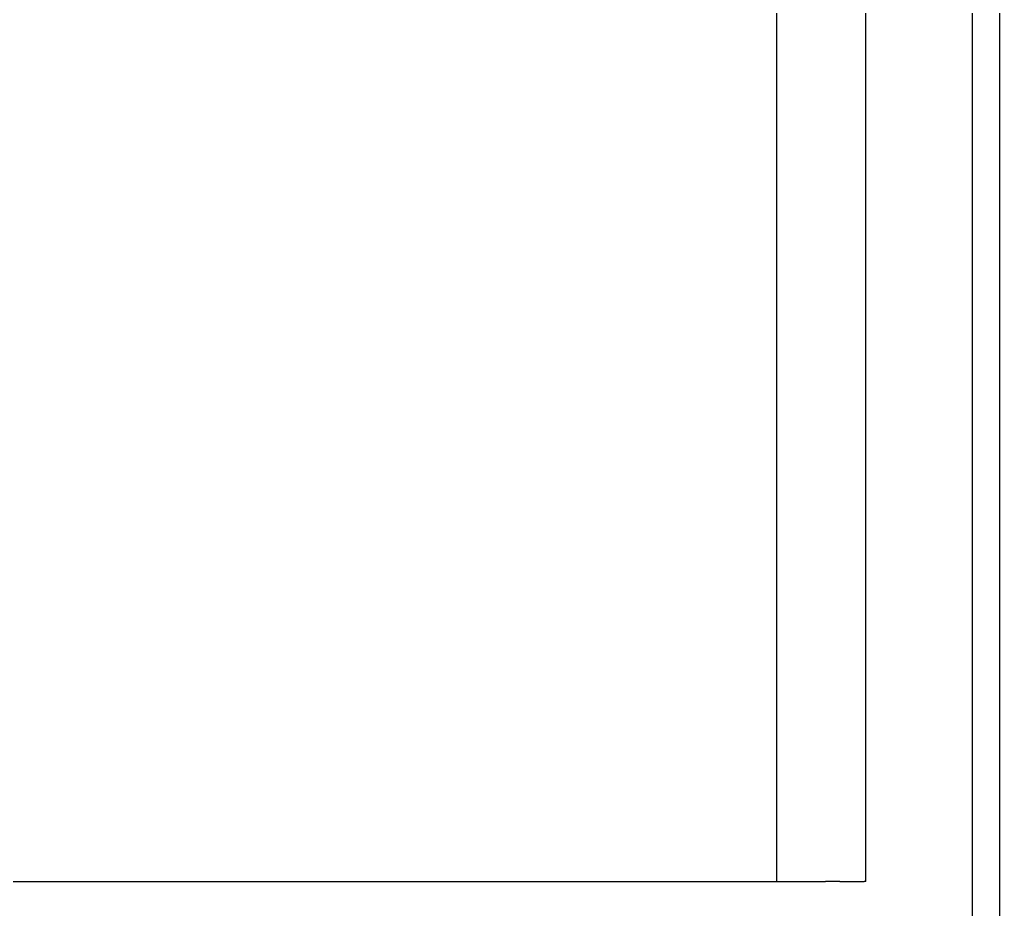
# Model space of a CAD drawing. Header units: millimetres. Extents: x 243 to 2849, y 203 to 3454.
# Drawn here: x 951.9 to 1061.9, y 1675 to 1774.9 of the extents above; entities that cross this region are included whole.
import ezdxf

# ---------------------------------------------------------------- set-up
doc = ezdxf.new("R2010")
doc.units = ezdxf.units.MM

msp = doc.modelspace()

# ---------------------------------------------------------------- linework, layer by layer
for p, q in [((1036.92, 1678.16), (1036.92, 2320.16)), ((1046.92, 1678.16), (1046.92, 2320.16)), ((1058.92, 1586.16), (1058.92, 2320.16)), ((1061.92, 2320.16), (1061.92, 1586.16)), ((646.92, 1678.16), (1036.92, 1678.16)), ((1036.92, 1678.16), (1038.74, 1678.16)), ((1038.74, 1678.16), (1040.61, 1678.16)), ((1040.61, 1678.16), (1042.4, 1678.16)), ((1044, 1678.16), (1042.4, 1678.16)), ((1044, 1678.16), (1045.29, 1678.16)), ((1045.29, 1678.16), (1046.22, 1678.16)), ((1046.22, 1678.16), (1046.76, 1678.16)), ((1046.92, 1678.16), (1046.76, 1678.16))]:
    msp.add_line(p, q)

doc.saveas('drawing.dxf')
